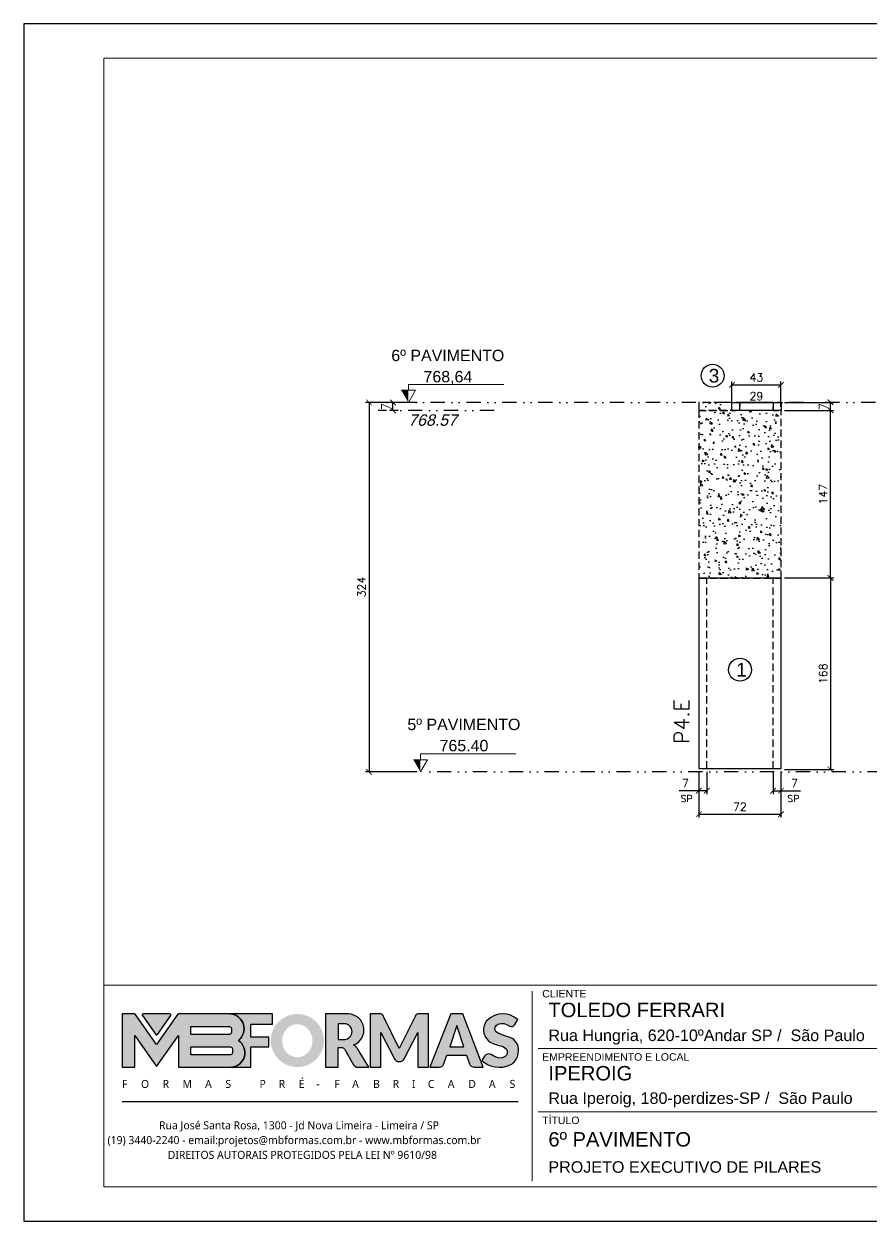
# Model space of a CAD drawing. Extents: x -23436 to 4767, y -4131 to 9755.
# Drawn here: x -15921 to -15179, y 5232 to 6282 of the extents above; entities that cross this region are included whole.
import ezdxf
from ezdxf.enums import TextEntityAlignment as Align

# ---------------------------------------------------------------- set-up
doc = ezdxf.new("R2010")
doc.units = 0
doc.header["$PDMODE"] = 2
doc.header["$PDSIZE"] = 10
doc.linetypes.add('DIVIDE2', pattern=[0.625, 0.25, -0.125, 0, -0.125, 0, -0.125])
doc.linetypes.add('HIDDEN', pattern=[9.525, 6.35, -3.175])
doc.layers.get('0').update_dxf_attribs({"lineweight": 13})
doc.layers.get('Defpoints').update_dxf_attribs({"lineweight": 13})
for name, color, linetype in [('Concreto', 250, 'HIDDEN'), ('Cota', 4, 'Continuous'), ('Cota Sarrafo', 180, 'Continuous'), ('MB Logo', 254, 'Continuous'), ('Nível', 160, 'Continuous'), ('Painéis', 30, 'Continuous'), ('Romaneio', 10, 'Continuous'), ('Sarr 7x7', 104, 'Continuous'), ('Sarrafo de Pressão', 42, 'HIDDEN'), ('Texto Nível', 251, 'Continuous')]:
    doc.layers.add(name, color=color, linetype=linetype)
for name, color, linetype, lineweight in [('FOLHA MB', 7, 'Continuous', 13), ('Sarr 2.2x7', 40, 'Continuous', 9), ('Texto Seção', 7, 'Continuous', 15)]:
    doc.layers.add(name, color=color, linetype=linetype, lineweight=lineweight)
doc.layers.add('Laje_Perimetro', color=7, linetype='Continuous', plot=False)
doc.styles.add('ARIAL', font='arial.ttf', dxfattribs={"oblique": 15, "height": 25})
doc.styles.add('MB_C01', font='arial.ttf', dxfattribs={"height": 1.3})
doc.styles.add('MB_C02', font='arial.ttf', dxfattribs={"height": 2})
doc.styles.add('MB_C03', font='arial.ttf', dxfattribs={"height": 2.5})
doc.styles.add('MB_C04', font='arial.ttf', dxfattribs={"height": 6})
doc.styles.add('MtXpl_Lucida_Sans_Un', font='l_10646.ttf')
doc.styles.add('REGUA-120', font='ROMANS.shx', dxfattribs={"height": 15})
doc.styles.add('ROMANS', font='romans.shx')
doc.dimstyles.new('Cota Paínel', dxfattribs={"dimtxt": 7, "dimasz": 5, "dimexe": 3, "dimexo": 3, "dimgap": 3, "dimtad": 1, "dimdec": 1, "dimzin": 12, "dimdsep": 46, "dimtxsty": 'ROMANS', "dimblk": 'ARCHTICK', "dimcen": 0, "dimclrd": 4, "dimclre": 4, "dimclrt": 1, "dimadec": 1, "dimazin": 3, "dimtfac": 1, "dimtdec": 1, "dimtmove": 0, "dimatfit": 3, "dimldrblk": 'OBLIQUE', "dimfxl": 0, "dimtolj": 1, "dimtzin": 12, "dimarcsym": 0})
doc.dimstyles.new('PAINEL', dxfattribs={"dimtxt": 7, "dimasz": 5, "dimexe": 3, "dimexo": 3, "dimgap": 3, "dimtad": 1, "dimdec": 1, "dimzin": 12, "dimdsep": 46, "dimtxsty": 'ROMANS', "dimblk": 'ARCHTICK', "dimcen": 0, "dimclrd": 4, "dimclre": 4, "dimclrt": 1, "dimadec": 1, "dimazin": 3, "dimtfac": 1, "dimtdec": 1, "dimtmove": 0, "dimatfit": 3, "dimldrblk": 'OBLIQUE', "dimfxl": 0, "dimtolj": 1, "dimtzin": 12, "dimarcsym": 0})
doc.dimstyles.new('projeto2', dxfattribs={"dimtxt": 7, "dimasz": 5, "dimexe": 1.25, "dimexo": 2.5, "dimgap": 2, "dimtad": 1, "dimdec": 1, "dimdsep": 46, "dimtxsty": 'ROMANS', "dimblk": 'OBLIQUE', "dimcen": 10, "dimdle": 1, "dimse1": 1, "dimse2": 1, "dimsd1": 1, "dimsd2": 1, "dimclrd": 256, "dimclre": 256, "dimclrt": 1, "dimadec": 0, "dimazin": 0, "dimtfac": 1, "dimtdec": 1, "dimtmove": 0, "dimatfit": 3, "dimldrblk": 'OBLIQUE', "dimfxl": 0, "dimlwd": -1, "dimlwe": -1, "dimarcsym": 0})

# ---------------------------------------------------------------- blocks, each defined once
blk = doc.blocks.new('MB-NOVO')
at = {"layer": 'MB Logo', "linetype": 'Continuous'}
h = blk.add_hatch(color=256, dxfattribs=at)
h.dxf.hatch_style = 1
h.set_gradient(color1=(242, 132, 69), color2=(247, 180, 141), rotation=90, tint=1)
h.paths.add_polyline_path([(-18529.6, 10980.8), (-18475.7, 10980.8, 0.706757), (-18468.7, 11008, 0.681802), (-18476.7, 11034.9), (-18529.4, 11034.9, 0.243712), (-18530.2, 11034.5), (-18551.7, 11003.9), (-18573.3, 11034.5, 0.243712), (-18574.1, 11034.9), (-18586.5, 11034.9), (-18586.5, 10980.8), (-18573.9, 10980.8), (-18573.9, 11012.9), (-18551.7, 10981.5), (-18529.6, 11012.9)])
h.paths.add_polyline_path([(-18516.8, 11014.1), (-18516.8, 11022), (-18477.8, 11022, -0.414214), (-18475.8, 11020), (-18475.8, 11016.1, -0.414214), (-18477.8, 11014.1)], flags=16)
h.paths.add_polyline_path([(-18516.8, 11001.4), (-18476.8, 11001.4, -0.414214), (-18474.8, 10999.4), (-18474.8, 10995.5, -0.414214), (-18476.8, 10993.5), (-18516.8, 10993.5)], flags=16)
at = {"layer": 'MB Logo', "true_color": 0x262626}
h = blk.add_hatch(color=250, dxfattribs=at)
h.dxf.hatch_style = 1
h.paths.add_polyline_path([(-18537.3, 11033.3, 0.60809), (-18538.1, 11034.9), (-18565.3, 11034.9, 0.60809), (-18566.1, 11033.3), (-18552.5, 11014, 0.518202), (-18550.9, 11014)])
h = blk.add_hatch(color=250, dxfattribs=at)
h.dxf.hatch_style = 1
h.paths.add_polyline_path([(-18456.2, 11011.3), (-18456.2, 11024.6), (-18434.2, 11024.6), (-18434.2, 11034.9), (-18476.7, 11034.9, -0.681802), (-18468.7, 11008, -0.706757), (-18475.7, 10980.8), (-18456.2, 10980.8), (-18456.2, 11001.4), (-18437.8, 11001.4), (-18437.8, 11011.3)])
h = blk.add_hatch(color=250, dxfattribs=at)
h.dxf.hatch_style = 1
h.paths.add_polyline_path([(-18435.9, 11007.9, 1), (-18381.9, 11007.9, 1)])
edge = h.paths.add_edge_path(flags=16)
edge.add_ellipse((-18409, 11007.7), major_axis=(0, 16.8), ratio=0.916255, start_angle=0, end_angle=360)
h = blk.add_hatch(color=250, dxfattribs=at)
h.dxf.hatch_style = 1
h.paths.add_polyline_path([(-18357, 11034.9), (-18380.2, 11034.9), (-18380.2, 10980.8), (-18367.6, 10980.8), (-18367.6, 11000.7), (-18363.4, 11000.7, -0.195765), (-18360.9, 10998.9), (-18351.8, 10983.2, 0.261385), (-18347.5, 10980.8), (-18336.4, 10980.8), (-18347.5, 10999, 0.082429), (-18349.6, 11001.5), (-18351.9, 11003.4, 0.81838)])
h.paths.add_polyline_path([(-18360.8, 11009), (-18367.6, 11009), (-18367.6, 11025), (-18360.8, 11025, -0.92578)], flags=16)
h = blk.add_hatch(color=250, dxfattribs=at)
h.dxf.hatch_style = 1
h.paths.add_polyline_path([(-18286.6, 11015.9), (-18286.6, 10980.8), (-18275.8, 10980.8), (-18275.8, 11034.9), (-18286.6, 11034.9, 0.216647), (-18289.4, 11032.4), (-18305.5, 10999.8), (-18321.6, 11032.7, 0.199908), (-18324.3, 11034.9), (-18335.2, 11034.9), (-18335.2, 10980.8), (-18324.3, 10980.8), (-18324.3, 11015.9), (-18310.4, 10989.3, 0.279644), (-18306, 10986.6, 0.340986), (-18300.5, 10989.3)])
h = blk.add_hatch(color=250, dxfattribs=at)
h.dxf.hatch_style = 1
h.paths.add_polyline_path([(-18274.4, 10980.8), (-18265, 10980.8, 0.322517), (-18260.2, 10984.3), (-18257.3, 10993), (-18237.2, 10993), (-18234.3, 10984.3, 0.322517), (-18229.5, 10980.8), (-18220.3, 10980.8), (-18241.2, 11034.9), (-18253.4, 11034.9)])
h.paths.add_polyline_path([(-18254.4, 11001.6), (-18247.3, 11023), (-18240.1, 11001.6)], flags=16)
h = blk.add_hatch(color=250, dxfattribs=at)
h.dxf.hatch_style = 1
h.paths.add_polyline_path([(-18206, 11024, -0.247671), (-18196.9, 11024.3), (-18193.5, 11022.5, 0.40799), (-18188.2, 11024.1), (-18185.4, 11029.1, 0.392837), (-18216.2, 11028.7, 0.467779), (-18213.3, 11006.3, 0.077523), (-18201.2, 11002.1, -0.214206), (-18196.1, 10997.9, -0.284295), (-18198.2, 10991.4, -0.26924), (-18208.8, 10991.6), (-18212.2, 10993.6, 0.407727), (-18219, 10992.1), (-18221.8, 10987.7, 0.296878), (-18193.2, 10983.1, 0.272251), (-18184.9, 10995.3), (-18184.6, 10997.9, 0.348906), (-18193.7, 11011.2), (-18200.4, 11013.5, -0.045018), (-18205.8, 11015.7, -0.618284)])
at = {"layer": 'MB Logo', "linetype": 'Continuous'}
blk.add_line((-18586.5, 10945.9), (-18184.8, 10945.9), dxfattribs=at)
at = {"layer": 'MB Logo', "color": 23, "linetype": 'Continuous', "true_color": 0xf28445}
for points in [[(-18573.3, 11034.5, 0.243712), (-18574.1, 11034.9), (-18586.5, 11034.9), (-18586.5, 10980.8), (-18573.9, 10980.8), (-18573.9, 11012.9), (-18551.7, 10981.5), (-18529.6, 11012.9), (-18529.6, 10980.8), (-18475.7, 10980.8, 0.706757), (-18468.7, 11008, 0.681802), (-18476.7, 11034.9), (-18529.4, 11034.9, 0.243712), (-18530.2, 11034.5), (-18551.7, 11003.9)], [(-18516.8, 11022), (-18477.8, 11022, -0.414214), (-18475.8, 11020), (-18475.8, 11016.1, -0.414214), (-18477.8, 11014.1), (-18516.8, 11014.1)], [(-18516.8, 11001.4), (-18476.8, 11001.4, -0.414214), (-18474.8, 10999.4), (-18474.8, 10995.5, -0.414214), (-18476.8, 10993.5), (-18516.8, 10993.5)]]:
    blk.add_lwpolyline(points, format="xyb", close=True, dxfattribs=at)
at = {"layer": 'MB Logo', "color": 250, "true_color": 0x262626}
for points in [[(-18537.3, 11033.3, 0.60809), (-18538.1, 11034.9), (-18565.3, 11034.9, 0.60809), (-18566.1, 11033.3), (-18552.5, 11014, 0.518202), (-18550.9, 11014)], [(-18437.8, 11011.3), (-18456.2, 11011.3), (-18456.2, 11024.6), (-18434.2, 11024.6), (-18434.2, 11034.9), (-18476.7, 11034.9, -0.681802), (-18468.7, 11008, -0.706757), (-18475.7, 10980.8), (-18456.2, 10980.8), (-18456.2, 11001.4), (-18437.8, 11001.4)], [(-18347.5, 10980.8), (-18336.4, 10980.8), (-18347.5, 10999, 0.082429), (-18349.6, 11001.5), (-18351.9, 11003.4, 0.81838), (-18357, 11034.9), (-18380.2, 11034.9), (-18380.2, 10980.8), (-18367.6, 10980.8), (-18367.6, 11000.7), (-18363.4, 11000.7, -0.209789), (-18360.8, 10998.7), (-18351.8, 10983.2, 0.261385)], [(-18286.6, 11015.9), (-18286.6, 10980.8), (-18275.8, 10980.8), (-18275.8, 11034.9), (-18286.6, 11034.9, 0.216647), (-18289.4, 11032.4), (-18305.5, 10999.8), (-18321.5, 11032.4, 0.216647), (-18324.3, 11034.9), (-18335.2, 11034.9), (-18335.2, 10980.8), (-18324.3, 10980.8), (-18324.3, 11015.9), (-18310.4, 10989.3, 0.279644), (-18306, 10986.6), (-18304.9, 10986.6, 0.279644), (-18300.5, 10989.3)], [(-18265, 10980.8, 0.322517), (-18260.2, 10984.3), (-18257.3, 10993), (-18237.2, 10993), (-18234.3, 10984.3, 0.322517), (-18229.5, 10980.8), (-18220.3, 10980.8), (-18241.2, 11034.9), (-18253.4, 11034.9), (-18274.4, 10980.8)], [(-18206.2, 11015.9, -0.549626), (-18206.4, 11023.8, -0.258723), (-18196.9, 11024.3), (-18193.5, 11022.5, 0.40799), (-18188.2, 11024.1), (-18185.4, 11029.1, 0.392837), (-18216.2, 11028.7, 0.467779), (-18213.3, 11006.3, 0.077523), (-18201.2, 11002.1, -0.203897), (-18196.3, 10998.2), (-18196.1, 10997.8, -0.267611), (-18198, 10991.6), (-18198.5, 10991.3, -0.261145), (-18208.8, 10991.6), (-18212.2, 10993.6, 0.407727), (-18219, 10992.1), (-18221.8, 10987.7, 0.296878), (-18193.2, 10983.1, 0.265963), (-18184.9, 10994.9), (-18184.7, 10997.6, 0.340466), (-18193.1, 11011), (-18200.4, 11013.5, -0.049298)], [(-18367.6, 11009), (-18360.8, 11009, 0.92578), (-18360.8, 11025), (-18367.6, 11025)]]:
    blk.add_lwpolyline(points, format="xyb", close=True, dxfattribs=at)
blk.add_lwpolyline([(-18247.3, 11023), (-18254.4, 11001.6), (-18240.1, 11001.6)], close=True, dxfattribs=at)
at = {"layer": 'MB Logo', "color": 250, "true_color": 0x262626, "style": 'MtXpl_Lucida_Sans_Un'}
for s, height, p in [('F', 8.12, (-18586.8, 10959.8)), ('O', 8.12, (-18567.5, 10959.8)), ('R', 8.12, (-18545.6, 10959.8)), ('M', 8.12, (-18525.4, 10959.8)), ('A', 8.12, (-18502.5, 10959.8)), ('S', 8.12, (-18481.9, 10959.8)), ('P', 8.12, (-18447.3, 10959.8)), ('R', 8.12, (-18427.8, 10959.8)), ('É', 8.12, (-18407.5, 10959.8)), ('-', 8.12, (-18389.6, 10959.8)), ('F', 8.12, (-18371.4, 10959.8)), ('A', 8.12, (-18353.3, 10959.8)), ('B', 8.12, (-18332.1, 10959.8)), ('R', 8.12, (-18312.2, 10959.8)), ('I', 8.12, (-18292.7, 10959.8)), ('C', 8.12, (-18276.6, 10959.8)), ('A', 8.12, (-18256.3, 10959.8)), ('D', 8.12, (-18235.5, 10959.8)), ('A', 8.12, (-18214.6, 10959.8)), ('S', 8.12, (-18193.6, 10959.8)), ('DIREITOS AUTORAIS PROTEGIDOS PELA LEI Nº 9610/98', 8.122, (-18540.4, 10887.8))]:
    blk.add_text(s, height=height, dxfattribs=at).set_placement(p)
at = {"layer": 'MB Logo', "style": 'MtXpl_Lucida_Sans_Un'}
for s, p in [('Rua José Santa Rosa, 1300 - Jd Nova Limeira - Limeira / SP', (-18549.2, 10917.8)), ('(19) 3440-2240 - email:projetos@mbformas.com.br - www.mbformas.com.br', (-18601.5, 10902.8))]:
    blk.add_text(s, height=8.122, dxfattribs=at).set_placement(p)
blk = doc.blocks.new('A$C169d8357')
at = {"layer": 'FOLHA MB', "color": 1}
for p, q in [((1109.8, 356.7), (70, 356.7)), ((445.6, 351.7), (445.6, 185)), ((786.6, 351.7), (786.6, 250.7)), ((943.1, 351.7), (943.1, 185)), ((1109.8, 356.7), (1109.8, 179.9)), ((1455, 356.7), (1109.8, 356.7)), ((1155.3, 185), (1155.3, 351.7)), ((1232.6, 351.7), (1232.6, 185)), ((1455, 331.5), (1109.8, 331.5)), ((938.1, 316.3), (791.6, 316.3)), ((1109.8, 316.3), (948.2, 316.3)), ((1029, 311.3), (1029, 286)), ((1455, 306.2), (1109.8, 306.2)), ((781.5, 301.2), (450.7, 301.2)), ((938.1, 281), (791.6, 281)), ((1109.8, 281), (948.2, 281)), ((1029, 275.9), (1029, 250.7)), ((1455, 281), (1109.8, 281)), ((1455, 255.7), (1109.8, 255.7)), ((938.1, 245.6), (450.7, 245.6)), ((1109.8, 245.6), (948.2, 245.6)), ((1029, 240.6), (1029, 185)), ((1455, 230.4), (1109.8, 230.4)), ((1455, 205.2), (1109.8, 205.2))]:
    blk.add_line(p, q, dxfattribs=at)
for points in [[(0, 1199.9), (0, 149.9), (1485, 149.9), (1485, 1199.9)], [(70, 1169.9), (70, 179.9), (1455, 179.9), (1455, 1169.9)]]:
    blk.add_lwpolyline(points, close=True, dxfattribs=at)
at = {"layer": 'MB Logo', "xscale": 0.8642040370897565, "yscale": 0.8642040370897565, "zscale": 0.8642040370897565}
blk.add_blockref('MB-NOVO', (16148.7, -9204.8), dxfattribs=at)
at = {"layer": 'FOLHA MB', "color": 6}
for s, height, style, p in [('CLIENTE', 6.57, 'MB_C01', (454.3, 346.1)), ('RESPONSÁVEL TÉCNICO', 6.566, 'MB_C01', (791.2, 344.6)), ('FASE DO PROJETO', 6.566, 'MB_C01', (947.8, 344.6)), ('Rua Hungria, 620-10ºAndar SP /  São Paulo', 10.102, 'MB_C02', (459.7, 307.8)), ('PROJETISTA', 6.57, 'MB_C01', (791.2, 306.7)), ('DATA', 6.57, 'MB_C01', (947.8, 306.7)), ('ESCALA', 6.57, 'MB_C01', (1033.7, 306.7)), ('EMPREENDIMENTO E LOCAL', 6.566, 'MB_C01', (454.3, 290.6)), ('DISCIPLINA', 6.57, 'MB_C01', (791.2, 271.4)), ('COR MADEIRA', 6.566, 'MB_C01', (947.8, 271.4)), ('COR TARJA', 6.57, 'MB_C01', (1033.7, 271.4)), ('Rua Iperoig, 180-perdizes-SP /  São Paulo', 10.102, 'MB_C02', (459.7, 252.7)), ('TÍTULO', 6.57, 'MB_C01', (454.3, 235)), ('REVISÃO', 6.57, 'MB_C01', (947.8, 236.5)), ('FOLHA', 6.57, 'MB_C01', (1033.7, 236.5)), ('PROJETO EXECUTIVO DE PILARES', 10.102, 'MB_C02', (459.7, 192.3))]:
    blk.add_text(s, height=height, dxfattribs=dict(at, style=style)).set_placement(p)
at = {"layer": 'FOLHA MB', "color": 5}
for s, height, style, p in [('TOLEDO FERRARI', 12.628, 'MB_C03', (459.7, 328.8)), ('DANIEL RODRIGUES', 10.102, 'MB_C02', (791.6, 322.4)), ('EXECUTIVO', 10.1, 'MB_C02', (948.1, 320.5)), ('THAÍS BANDEIRA', 10.102, 'MB_C02', (791.5, 285.1)), ('31/05/2023', 10.1, 'MB_C02', (948.1, 285.1)), ('1:50', 10.1, 'MB_C02', (1034, 287.1)), ('IPEROIG', 12.63, 'MB_C03', (459.7, 273.3)), ('PADRÃO', 10.1, 'MB_C02', (948.1, 251.8)), ('FORMA DE MADEIRA', 10.102, 'MB_C02', (791.6, 251.7)), ('S/COR', 10.1, 'MB_C02', (1034, 251.8)), ('6º PAVIMENTO', 12.628, 'MB_C03', (459.7, 215.3)), ('00', 10.1, 'MB_C02', (1126.7, 211.8)), ('31/05/23', 10.1, 'MB_C02', (1166.5, 211.6)), ('EMISSÃO INICIAL', 10.102, 'MB_C02', (1243.1, 211.6)), ('00', 12.63, 'MB_C03', (967.6, 205))]:
    blk.add_text(s, height=height, dxfattribs=dict(at, style=style)).set_placement(p)
at = {"layer": 'FOLHA MB', "color": 6, "style": 'MB_C01'}
for s, p in [('REV. Nº', (1132.5, 198.1)), ('DATA', (1189.7, 198.1)), ('DESCRIÇÃO', (1265.5, 198.1))]:
    blk.add_text(s, height=6.57, dxfattribs=at).set_placement(p, align=Align.MIDDLE_CENTER)
at = {"layer": 'FOLHA MB', "insert": (1239.4, 189.4), "char_height": 5.051, "width": 210.818, "attachment_point": 1, "style": 'MB_C04'}
blk.add_mtext('TOLEDO-IPEROIG-LO-6PV-PI-R00.DWG', dxfattribs=at)
blk = doc.blocks.new('_ArchTick')
at = {"color": 0, "linetype": 'ByBlock', "const_width": 0.15}
blk.add_lwpolyline([(-0.5, -0.5), (0.5, 0.5)], dxfattribs=at)
blk = doc.blocks.new('*D1566')
at = {"layer": 'Cota', "color": 4, "lineweight": -2, "transparency": 16777216}
for p, q in [((-15329.8, 5626.2), (-15329.8, 5606.7)), ((-15322.8, 5626.2), (-15322.8, 5606.7)), ((-15329.8, 5609.7), (-15347, 5609.7)), ((-15322.8, 5609.7), (-15329.8, 5609.7))]:
    blk.add_line(p, q, dxfattribs=at)
at = {"layer": 'Defpoints', "color": 0, "transparency": 16777216}
for p in [(-15329.8, 5629.2), (-15322.8, 5629.2), (-15329.8, 5609.7)]:
    blk.add_point(p, dxfattribs=at)
at = {"layer": 'Cota', "color": 4, "lineweight": -2, "transparency": 16777216, "xscale": 5, "yscale": 5, "zscale": 5, "rotation": 180}
blk.add_blockref('_ArchTick', (-15329.8, 5609.7), dxfattribs=at)
at = {"layer": 'Cota', "color": 4, "lineweight": -2, "transparency": 16777216, "xscale": 5, "yscale": 5, "zscale": 5}
blk.add_blockref('_ArchTick', (-15322.8, 5609.7), dxfattribs=at)
at = {"layer": 'Cota', "color": 1, "transparency": 16777216, "insert": (-15341.6, 5616.2), "char_height": 7, "attachment_point": 5, "style": 'ROMANS'}
blk.add_mtext('\\A1;7', dxfattribs=at)
blk = doc.blocks.new('_OBLIQUE')
at = {"color": 0, "linetype": 'ByBlock', "lineweight": -2}
for p, q in [((0, 0), (-1, 0)), ((-0.5, -0.5), (0.5, 0.5))]:
    blk.add_line(p, q, dxfattribs=at)
blk = doc.blocks.new('*D1567')
at = {"layer": 'Cota', "color": 4, "lineweight": -2, "transparency": 16777216}
for p, q in [((-15264.8, 5626.2), (-15264.8, 5606.7)), ((-15257.8, 5626.2), (-15257.8, 5606.7)), ((-15264.8, 5609.7), (-15257.8, 5609.7)), ((-15257.8, 5609.7), (-15240.6, 5609.7))]:
    blk.add_line(p, q, dxfattribs=at)
at = {"layer": 'Defpoints', "color": 0, "transparency": 16777216}
for p in [(-15264.8, 5629.2), (-15257.8, 5629.2), (-15257.8, 5609.7)]:
    blk.add_point(p, dxfattribs=at)
at = {"layer": 'Cota', "color": 4, "lineweight": -2, "transparency": 16777216, "xscale": 5, "yscale": 5, "zscale": 5, "rotation": 180}
blk.add_blockref('_ArchTick', (-15264.8, 5609.7), dxfattribs=at)
at = {"layer": 'Cota', "color": 4, "lineweight": -2, "transparency": 16777216, "xscale": 5, "yscale": 5, "zscale": 5}
blk.add_blockref('_ArchTick', (-15257.8, 5609.7), dxfattribs=at)
at = {"layer": 'Cota', "color": 1, "transparency": 16777216, "insert": (-15246, 5616.2), "char_height": 7, "attachment_point": 5, "style": 'ROMANS'}
blk.add_mtext('\\A1;7', dxfattribs=at)
blk = doc.blocks.new('*D1568')
at = {"layer": 'Cota', "color": 4, "lineweight": -2, "transparency": 16777216}
for p, q in [((-15329.8, 5626.2), (-15329.8, 5586.2)), ((-15257.8, 5626.2), (-15257.8, 5586.2)), ((-15329.8, 5589.2), (-15257.8, 5589.2))]:
    blk.add_line(p, q, dxfattribs=at)
at = {"layer": 'Defpoints', "color": 0, "transparency": 16777216}
for p in [(-15329.8, 5629.2), (-15257.8, 5629.2), (-15257.8, 5589.2)]:
    blk.add_point(p, dxfattribs=at)
at = {"layer": 'Cota', "color": 4, "lineweight": -2, "transparency": 16777216, "xscale": 5, "yscale": 5, "zscale": 5, "rotation": 180}
blk.add_blockref('_ArchTick', (-15329.8, 5589.2), dxfattribs=at)
at = {"layer": 'Cota', "color": 4, "lineweight": -2, "transparency": 16777216, "xscale": 5, "yscale": 5, "zscale": 5}
blk.add_blockref('_ArchTick', (-15257.8, 5589.2), dxfattribs=at)
at = {"layer": 'Cota', "color": 1, "transparency": 16777216, "insert": (-15293.8, 5595.7), "char_height": 7, "attachment_point": 5, "style": 'ROMANS'}
blk.add_mtext('\\A1;72', dxfattribs=at)
blk = doc.blocks.new('*D1569')
at = {"layer": 'Cota', "color": 4, "lineweight": -2, "transparency": 16777216}
for p, q in [((-15254.8, 5796.3), (-15211.4, 5796.3)), ((-15214.4, 5796.3), (-15214.4, 5628.3)), ((-15254.8, 5628.3), (-15211.4, 5628.3))]:
    blk.add_line(p, q, dxfattribs=at)
at = {"layer": 'Defpoints', "color": 0, "transparency": 16777216}
for p in [(-15257.8, 5796.3), (-15257.8, 5628.3), (-15214.4, 5628.3)]:
    blk.add_point(p, dxfattribs=at)
at = {"layer": 'Cota', "color": 4, "lineweight": -2, "transparency": 16777216, "xscale": 5, "yscale": 5, "zscale": 5}
for p, rotation in [((-15214.4, 5796.3), 90), ((-15214.4, 5628.3), 270)]:
    blk.add_blockref('_ArchTick', p, dxfattribs=dict(at, rotation=rotation))
at = {"layer": 'Cota', "color": 1, "transparency": 16777216, "insert": (-15220.9, 5712.3), "char_height": 7, "attachment_point": 5, "rotation": 90, "style": 'ROMANS'}
blk.add_mtext('\\A1;168', dxfattribs=at)
blk = doc.blocks.new('*D1575')
at = {"layer": 'Cota', "color": 4, "lineweight": -2, "transparency": 16777216}
for p, q in [((-15300.8, 5946.3), (-15300.8, 5968.7)), ((-15300.8, 5965.7), (-15257.8, 5965.7)), ((-15257.8, 5946.3), (-15257.8, 5968.7))]:
    blk.add_line(p, q, dxfattribs=at)
at = {"layer": 'Defpoints', "color": 0, "transparency": 16777216}
for p in [(-15257.8, 5965.7), (-15300.8, 5943.3), (-15257.8, 5943.3)]:
    blk.add_point(p, dxfattribs=at)
at = {"layer": 'Cota', "color": 4, "lineweight": -2, "transparency": 16777216, "xscale": 5, "yscale": 5, "zscale": 5, "rotation": 180}
blk.add_blockref('_ArchTick', (-15300.8, 5965.7), dxfattribs=at)
at = {"layer": 'Cota', "color": 4, "lineweight": -2, "transparency": 16777216, "xscale": 5, "yscale": 5, "zscale": 5}
blk.add_blockref('_ArchTick', (-15257.8, 5965.7), dxfattribs=at)
at = {"layer": 'Cota', "color": 1, "transparency": 16777216, "insert": (-15279.3, 5972.2), "char_height": 7, "attachment_point": 5, "style": 'ROMANS'}
blk.add_mtext('\\A1;43', dxfattribs=at)
blk = doc.blocks.new('*D1576')
at = {"layer": 'Defpoints', "color": 0, "transparency": 16777216}
for p in [(-15293.8, 5948.3), (-15264.8, 5950.3), (-15264.8, 5950.3)]:
    blk.add_point(p, dxfattribs=at)
at = {"layer": 'Cota Sarrafo', "color": 1, "transparency": 16777216, "insert": (-15279.3, 5955.8), "char_height": 7, "attachment_point": 5, "style": 'ROMANS'}
blk.add_mtext('29', dxfattribs=at)
blk = doc.blocks.new('*D1577')
at = {"layer": 'Cota', "color": 4, "lineweight": -2, "transparency": 16777216}
for p, q in [((-15254.8, 5943.3), (-15211.4, 5943.3)), ((-15214.4, 5796.3), (-15214.4, 5943.3)), ((-15254.8, 5796.3), (-15211.4, 5796.3))]:
    blk.add_line(p, q, dxfattribs=at)
at = {"layer": 'Defpoints', "color": 0, "transparency": 16777216}
for p in [(-15257.8, 5943.3), (-15214.4, 5943.3), (-15257.8, 5796.3)]:
    blk.add_point(p, dxfattribs=at)
at = {"layer": 'Cota', "color": 4, "lineweight": -2, "transparency": 16777216, "xscale": 5, "yscale": 5, "zscale": 5}
for p, rotation in [((-15214.4, 5943.3), 90), ((-15214.4, 5796.3), 270)]:
    blk.add_blockref('_ArchTick', p, dxfattribs=dict(at, rotation=rotation))
at = {"layer": 'Cota', "color": 1, "transparency": 16777216, "insert": (-15220.9, 5869.8), "char_height": 7, "attachment_point": 5, "rotation": 90, "style": 'ROMANS'}
blk.add_mtext('\\A1;147', dxfattribs=at)
blk = doc.blocks.new('*D1578')
at = {"layer": 'Cota', "color": 4, "lineweight": -2, "transparency": 16777216}
for p, q in [((-15254.8, 5950.3), (-15211.4, 5950.3)), ((-15254.8, 5943.3), (-15211.4, 5943.3)), ((-15214.4, 5943.3), (-15214.4, 5950.3))]:
    blk.add_line(p, q, dxfattribs=at)
at = {"layer": 'Defpoints', "color": 0, "transparency": 16777216}
for p in [(-15257.8, 5950.3), (-15257.8, 5943.3), (-15214.4, 5950.3)]:
    blk.add_point(p, dxfattribs=at)
at = {"layer": 'Cota', "color": 4, "lineweight": -2, "transparency": 16777216, "xscale": 5, "yscale": 5, "zscale": 5}
for p, rotation in [((-15214.4, 5950.3), 90), ((-15214.4, 5943.3), 270)]:
    blk.add_blockref('_ArchTick', p, dxfattribs=dict(at, rotation=rotation))
at = {"layer": 'Cota', "color": 1, "transparency": 16777216, "insert": (-15220.9, 5946.8), "char_height": 7, "attachment_point": 5, "rotation": 90, "style": 'ROMANS'}
blk.add_mtext('\\A1;7', dxfattribs=at)
blk = doc.blocks.new('*D1730')
at = {"layer": 'Cota', "color": 4, "lineweight": -2, "transparency": 16777216}
for p, q in [((-15593.5, 5950.3), (-15600.9, 5950.3)), ((-15593.5, 5943.3), (-15600.9, 5943.3)), ((-15597.9, 5943.3), (-15597.9, 5950.3))]:
    blk.add_line(p, q, dxfattribs=at)
at = {"layer": 'Defpoints', "color": 0, "transparency": 16777216}
for p in [(-15597.9, 5950.3), (-15590.5, 5950.3), (-15590.5, 5943.3)]:
    blk.add_point(p, dxfattribs=at)
at = {"layer": 'Cota', "color": 4, "lineweight": -2, "transparency": 16777216, "xscale": 5, "yscale": 5, "zscale": 5}
for p, rotation in [((-15597.9, 5950.3), 90), ((-15597.9, 5943.3), 270)]:
    blk.add_blockref('_ArchTick', p, dxfattribs=dict(at, rotation=rotation))
at = {"layer": 'Cota', "color": 1, "transparency": 16777216, "insert": (-15604.4, 5946.8), "char_height": 7, "attachment_point": 5, "rotation": 90, "style": 'ROMANS'}
blk.add_mtext('\\A1;7', dxfattribs=at)
blk = doc.blocks.new('*D1731')
at = {"layer": 'Cota', "color": 4, "lineweight": -2, "transparency": 16777216}
for p, q in [((-15576.8, 5950.3), (-15621.9, 5950.3)), ((-15618.9, 5950.3), (-15618.9, 5626.3)), ((-15576.8, 5626.3), (-15621.9, 5626.3))]:
    blk.add_line(p, q, dxfattribs=at)
at = {"layer": 'Defpoints', "color": 0, "transparency": 16777216}
for p in [(-15573.8, 5950.3), (-15618.9, 5626.3), (-15573.8, 5626.3)]:
    blk.add_point(p, dxfattribs=at)
at = {"layer": 'Cota', "color": 4, "lineweight": -2, "transparency": 16777216, "xscale": 5, "yscale": 5, "zscale": 5}
for p, rotation in [((-15618.9, 5950.3), 90), ((-15618.9, 5626.3), 270)]:
    blk.add_blockref('_ArchTick', p, dxfattribs=dict(at, rotation=rotation))
at = {"layer": 'Cota', "color": 1, "transparency": 16777216, "insert": (-15625.4, 5788.3), "char_height": 7, "attachment_point": 5, "rotation": 90, "style": 'ROMANS'}
blk.add_mtext('\\A1;324', dxfattribs=at)

msp = doc.modelspace()

# ---------------------------------------------------------------- hatches: boundary and pattern name
at = {"layer": 'Concreto'}
h = msp.add_hatch(dxfattribs=at)
h.set_pattern_fill('AR-CONC', color=256, scale=0.1, angle=-90)
h.set_pattern_definition([(320, (3064.161, 18430.238), (-1.593909, -18.218467), [1.905, -20.955]), (265, (3064.161, 18430.238), (19.105685, 3.524342), [1.524, -16.764058]), (10.451445, (3064.028, 18428.72), (17.511775, -14.694125), [1.619001, -17.809024]), (316.1842, (3069.24, 18430.238), (-4.204233, -27.107904), [2.8575, -31.4325]), (6.63556, (3068.89, 18427.98), (24.742612, -23.740413), [2.428502, -26.71356]), (261.18415, (3069.24, 18430.238), (24.742612, -23.740413), [2.285997, -25.145973]), (291, (3067.971, 18427.698), (-10.22652, -15.161439), [1.905, -20.955]), (236, (3067.971, 18427.698), (18.418797, -6.180203), [1.524, -16.764]), (341.451445, (3067.119, 18426.434), (8.192277, -21.341642), [1.619001, -17.808994]), (307.5, (3064.161, 18430.238), (8.4555039, -0.3088603), [0, -16.5608, 0, -17.018, 0, -16.8275]), (277.5, (3064.161, 18430.238), (10.0180575, -6.6819663), [0, -9.7028, 0, -16.1798, 0, -6.4135]), (237.5, (3064.161, 18435.902), (-0.5728744, -13.5590595), [0, -6.35, 0, -19.812, 0, -26.289]), (227.5, (3064.161, 18438.442), (2.542649, -14.812918), [0, -8.255, 0, -13.1572, 0, -18.669])])
h.paths.add_polyline_path([(-15329.791, 5943.259), (-15307.791, 5943.259), (-15307.791, 5950.259), (-15329.791, 5950.259)])
h = msp.add_hatch(dxfattribs=at)
h.set_pattern_fill('AR-CONC', color=256, scale=0.1, angle=-90)
h.set_pattern_definition([(320, (4657.302, 19677.71), (-1.593909, -18.218467), [1.905, -20.955]), (265, (4657.302, 19677.71), (19.105685, 3.524342), [1.524, -16.764058]), (10.451445, (4657.17, 19676.192), (17.511775, -14.694125), [1.619001, -17.809024]), (316.1842, (4662.382, 19677.71), (-4.204233, -27.107904), [2.8575, -31.4325]), (6.63556, (4662.032, 19675.45), (24.742612, -23.740413), [2.428502, -26.71356]), (261.18415, (4662.382, 19677.71), (24.742612, -23.740413), [2.285997, -25.145973]), (291, (4661.112, 19675.17), (-10.22652, -15.161439), [1.905, -20.955]), (236, (4661.112, 19675.17), (18.418797, -6.180203), [1.524, -16.764]), (341.451445, (4660.26, 19673.907), (8.192277, -21.341642), [1.619001, -17.808994]), (307.5, (4657.302, 19677.71), (8.4555039, -0.3088603), [0, -16.5608, 0, -17.018, 0, -16.8275]), (277.5, (4657.302, 19677.71), (10.0180575, -6.6819663), [0, -9.7028, 0, -16.1798, 0, -6.4135]), (237.5, (4657.302, 19683.3744), (-0.5728744, -13.5590595), [0, -6.35, 0, -19.812, 0, -26.289]), (227.5, (4657.302, 19685.914), (2.542649, -14.812918), [0, -8.255, 0, -13.1572, 0, -18.669])])
h.paths.add_polyline_path([(-15329.791, 5796.259), (-15257.791, 5796.259), (-15257.791, 5943.259), (-15329.791, 5943.259)])
at = {"layer": 'Sarr 2.2x7'}
h = msp.add_hatch(color=0, dxfattribs=at)
h.dxf.hatch_style = 1
h.paths.add_polyline_path([(-15584.448, 5960.943), (-15590.616, 5960.943), (-15584.448, 5950.259)])
h = msp.add_hatch(color=0, dxfattribs=at)
h.dxf.hatch_style = 1
h.paths.add_polyline_path([(-15573.879, 5636.943), (-15580.047, 5636.943), (-15573.879, 5626.259)])

# ---------------------------------------------------------------- linework, layer by layer
at = {"color": 0}
for p, q in [((-15590.616, 5960.943), (-15578.28, 5960.943)), ((-15584.448, 5950.259), (-15578.28, 5960.943)), ((-15580.047, 5636.943), (-15567.71, 5636.943)), ((-15573.879, 5626.259), (-15567.71, 5636.943))]:
    msp.add_line(p, q, dxfattribs=at)
for points in [[(-15584.448, 5960.943), (-15584.448, 5965.953), (-15500.71, 5965.953)], [(-15573.879, 5636.943), (-15573.879, 5641.953), (-15490.141, 5641.953)]]:
    msp.add_lwpolyline(points, dxfattribs=at)
at = {"layer": 'Concreto'}
for points in [[(-15329.791, 5943.259), (-15300.791, 5943.259), (-15300.791, 5950.259), (-15329.791, 5950.259)], [(-15329.791, 5796.259), (-15257.791, 5796.259), (-15257.791, 5943.259), (-15329.791, 5943.259)]]:
    msp.add_lwpolyline(points, close=True, dxfattribs=at)
at = {"layer": 'Laje_Perimetro'}
msp.add_lwpolyline([(-14436.356, 6282.259), (-15921.377, 6282.259), (-15921.377, 5232.259), (-14436.356, 5232.259)], close=True, dxfattribs=at)
at = {"layer": 'Nível', "linetype": 'DIVIDE2', "ltscale": 50}
for p, q in [((-14608.999, 5950.259), (-15611.008, 5950.259)), ((-15509.297, 5943.259), (-15611.008, 5943.259)), ((-14571.869, 5626.259), (-15573.879, 5626.259))]:
    msp.add_line(p, q, dxfattribs=at)
at = {"layer": 'Painéis', "color": 32, "true_color": 0xcd6928}
for points in [[(-15300.791, 5950.259), (-15257.791, 5950.259), (-15257.791, 5943.259), (-15300.791, 5943.259)], [(-15329.791, 5629.162), (-15257.791, 5629.162), (-15257.791, 5796.259), (-15329.791, 5796.259)]]:
    msp.add_lwpolyline(points, close=True, dxfattribs=at)
at = {"layer": 'Romaneio'}
for centre in [(-15317.753, 5973.732), (-15293.767, 5715.839)]:
    msp.add_circle(centre, 10, dxfattribs=at)
at = {"layer": 'Sarr 7x7', "color": 50}
for p, q in [((-15300.791, 5943.259), (-15300.791, 5950.259)), ((-15300.791, 5950.259), (-15297.291, 5950.259)), ((-15300.791, 5943.259), (-15297.291, 5943.259)), ((-15293.791, 5950.259), (-15297.291, 5950.259)), ((-15293.791, 5943.259), (-15297.291, 5943.259)), ((-15293.791, 5943.259), (-15293.791, 5950.259)), ((-15264.791, 5950.259), (-15293.791, 5950.259)), ((-15293.791, 5950.259), (-15293.791, 5946.759)), ((-15293.791, 5943.259), (-15293.791, 5946.759)), ((-15264.791, 5943.259), (-15293.791, 5943.259)), ((-15264.791, 5950.259), (-15261.291, 5950.259)), ((-15264.791, 5950.259), (-15264.791, 5943.259)), ((-15264.791, 5950.259), (-15264.791, 5946.759)), ((-15264.791, 5943.259), (-15264.791, 5946.759)), ((-15264.791, 5943.259), (-15261.291, 5943.259)), ((-15257.791, 5950.259), (-15261.291, 5950.259)), ((-15257.791, 5943.259), (-15261.291, 5943.259)), ((-15257.791, 5950.259), (-15257.791, 5943.259))]:
    msp.add_line(p, q, dxfattribs=at)
at = {"layer": 'Sarrafo de Pressão'}
for p, q in [((-15322.791, 5629.162), (-15322.791, 5796.259)), ((-15264.791, 5629.162), (-15264.791, 5796.259))]:
    msp.add_line(p, q, dxfattribs=at)

# ---------------------------------------------------------------- block references
at = {"layer": 'MB Logo'}
msp.add_blockref('A$C169d8357', (-15921.377, 5082.321), dxfattribs=at)

# ---------------------------------------------------------------- texts
at = {"layer": 'Romaneio', "color": 0, "style": 'ARIAL'}
for s, p in [('3', (-15316.5, 5973.732)), ('1', (-15292.515, 5715.839))]:
    msp.add_text(s, height=12, dxfattribs=at).set_placement(p, align=Align.MIDDLE_CENTER)
at = {"layer": 'Texto Nível', "style": 'ARIAL'}
for s, p in [('6º PAVIMENTO', (-15500.347, 5986.486)), ('768,64', (-15528.409, 5967.895)), ('5º PAVIMENTO', (-15486.254, 5662.881)), ('765.40', (-15514.316, 5644.29))]:
    msp.add_text(s, height=10, dxfattribs=at).set_placement(p, align=Align.RIGHT)
at = {"layer": 'Texto Nível', "insert": (-15584.581, 5939.824), "char_height": 10, "width": 56.46591, "attachment_point": 1, "line_spacing_factor": 1.049215, "style": 'ARIAL'}
msp.add_mtext('768.57', dxfattribs=at)
at = {"layer": 'Texto Seção', "insert": (-15338.347, 5650.832), "char_height": 13, "width": 285.32988, "attachment_point": 7, "rotation": 90, "style": 'REGUA-120'}
msp.add_mtext('P4.E', dxfattribs=at)
at = {"layer": 'Texto Seção', "char_height": 6, "style": 'ROMANS'}
for insert, attachment_point in [((-15345.85, 5599.832), 7), ((-15241.731, 5599.832), 9)]:
    msp.add_mtext('SP', dxfattribs=dict(at, insert=insert, attachment_point=attachment_point))

# ---------------------------------------------------------------- dimensions: what is measured, and where the dimension line sits
at = {"layer": 'Cota'}
dim = msp.add_linear_dim(base=(-15257.791, 5965.668), p1=(-15300.791, 5943.259), p2=(-15257.791, 5943.259), dimstyle='Cota Paínel', dxfattribs=at)
dim.commit()
dim.dimension.update_dxf_attribs({"geometry": '*D1575', "text_midpoint": (-15279.291, 5972.168)})
for base, p1, p2, picture, middle in [((-15618.908, 5626.259), (-15573.849, 5950.259), (-15573.849, 5626.259), '*D1731', (-15625.408, 5788.259)), ((-15214.423, 5943.259), (-15257.791, 5796.259), (-15257.791, 5943.259), '*D1577', (-15220.923, 5869.759))]:
    dim = msp.add_linear_dim(base=base, p1=p1, p2=p2, angle=90, dimstyle='PAINEL', override={"dimarcsym": 2}, dxfattribs=at)
    dim.commit()
    dim.dimension.update_dxf_attribs({"geometry": picture, "text_midpoint": middle})
for base, p1, p2, picture, middle in [((-15597.931, 5950.259), (-15590.479, 5943.259), (-15590.479, 5950.259), '*D1730', (-15597.931, 5946.759)), ((-15214.423, 5950.259), (-15257.791, 5943.259), (-15257.791, 5950.259), '*D1578', (-15214.423, 5946.759))]:
    dim = msp.add_linear_dim(base=base, p1=p1, p2=p2, angle=90, dimstyle='PAINEL', override={"dimarcsym": 2}, dxfattribs=at)
    dim.commit()
    dim.dimension.update_dxf_attribs({"geometry": picture, "text_midpoint": middle, "dimtype": 160})
at = {"layer": 'Cota', "color": 3}
dim = msp.add_linear_dim(base=(-15214.423, 5628.259), p1=(-15257.791, 5796.259), p2=(-15257.791, 5628.259), angle=90, dimstyle='Cota Paínel', dxfattribs=at)
dim.commit()
dim.dimension.update_dxf_attribs({"geometry": '*D1569', "text_midpoint": (-15220.923, 5712.259)})
at = {"layer": 'Cota'}
dim = msp.add_linear_dim(base=(-15329.791, 5609.685), p1=(-15322.791, 5629.162), p2=(-15329.791, 5629.162), dimstyle='Cota Paínel', dxfattribs=at)
dim.commit()
dim.dimension.update_dxf_attribs({"geometry": '*D1566', "text_midpoint": (-15341.624, 5609.685), "dimtype": 160})
at = {"layer": 'Cota', "color": 3}
dim = msp.add_linear_dim(base=(-15257.791, 5589.183), p1=(-15329.791, 5629.162), p2=(-15257.791, 5629.162), dimstyle='Cota Paínel', dxfattribs=at)
dim.commit()
dim.dimension.update_dxf_attribs({"geometry": '*D1568', "text_midpoint": (-15293.791, 5595.683)})
at = {"layer": 'Cota'}
dim = msp.add_linear_dim(base=(-15257.791, 5609.685), p1=(-15264.791, 5629.162), p2=(-15257.791, 5629.162), angle=180, dimstyle='Cota Paínel', dxfattribs=at)
dim.commit()
dim.dimension.update_dxf_attribs({"geometry": '*D1567', "text_midpoint": (-15245.957, 5609.685), "dimtype": 160})
at = {"layer": 'Cota Sarrafo'}
dim = msp.add_linear_dim(base=(-15264.791, 5950.259), p1=(-15293.791, 5948.259), p2=(-15264.791, 5950.259), dimstyle='projeto2', dxfattribs=at)
dim.commit()
dim.dimension.update_dxf_attribs({"geometry": '*D1576', "text_midpoint": (-15279.291, 5955.759)})

doc.saveas('drawing.dxf')
